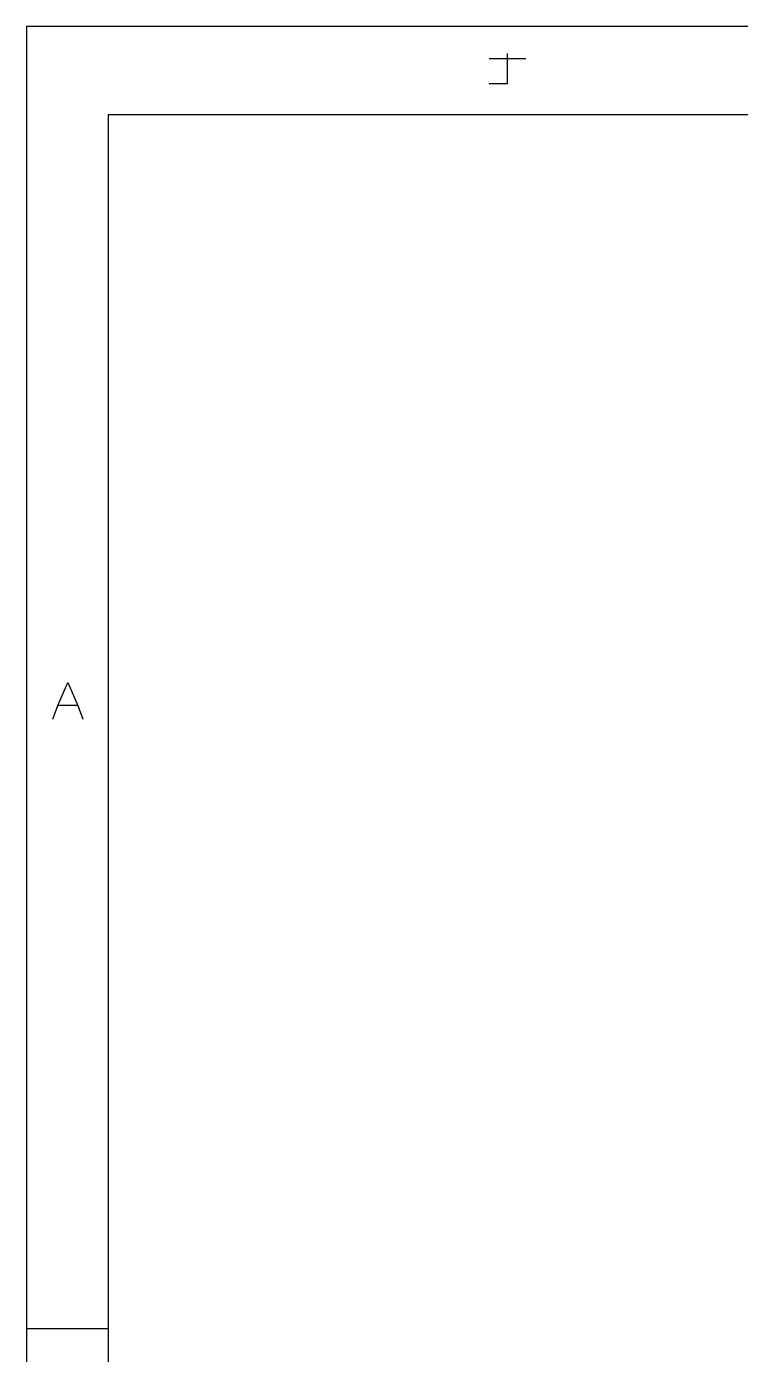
# Model space of a CAD drawing. Extents: x -658 to 530, y -320 to 521.
# Drawn here: x -657.9 to -427.3, y 92.2 to 520.8 of the extents above; entities that cross this region are included whole.
import ezdxf

# ---------------------------------------------------------------- set-up
doc = ezdxf.new("R2010")
doc.units = 0
doc.layers.add('1', color=1, linetype='CONTINUOUS')

msp = doc.modelspace()

# ---------------------------------------------------------------- linework, layer by layer
at = {"layer": '1'}
for p, q in [((530.35, 520.75), (-657.9, 520.75)), ((-657.9, 520.75), (-657.9, -319.52)), ((-508.45, 510.42), (-496.65, 510.42)), ((-502.55, 502.35), (-502.55, 512.05)), ((-508.45, 502.35), (-502.55, 502.35)), ((503.92, 492.25), (-631.5, 492.25)), ((-631.5, 492.25), (-631.5, -294.63)), ((-647.83, 301.65), (-644.58, 309.02)), ((-644.58, 309.02), (-641.35, 301.65)), ((-649.43, 297.25), (-647.83, 301.65)), ((-641.35, 301.65), (-647.83, 301.65)), ((-641.35, 301.65), (-639.75, 297.25)), ((-657.9, 100.6), (-631.5, 100.6))]:
    msp.add_line(p, q, dxfattribs=at)

doc.saveas('drawing.dxf')
